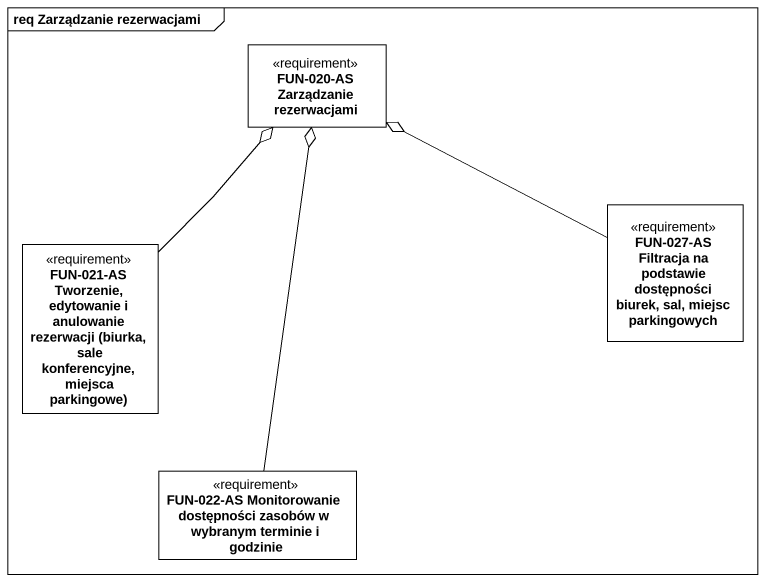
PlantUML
@startuml
mainframe req Zarządzanie rezerwacjami
hide circle
hide empty members
class "FUN-020-AS Zarządzanie rezerwacjami" as FUN_020_AS_Zarządzanie <<requirement>>
class "FUN-027-AS Filtracja na podstawie dostępności biurek, sal, miejsc parkingowych" as FUN_027_AS_Filtracja_na <<requirement>>
class "FUN-021-AS Tworzenie, edytowanie i anulowanie rezerwacji (biurka, sale konferencyjne, miejsca parkingowe)" as FUN_021_AS_Tworzenie <<requirement>>
class "FUN-022-AS Monitorowanie dostępności zasobów w wybranym terminie i godzinie" as FUN_022_AS_Monitorowanie <<requirement>>
FUN_027_AS_Filtracja_na -left-o FUN_020_AS_Zarządzanie
FUN_021_AS_Tworzenie -up-o FUN_020_AS_Zarządzanie
FUN_022_AS_Monitorowanie -up-o FUN_020_AS_Zarządzanie
@enduml
